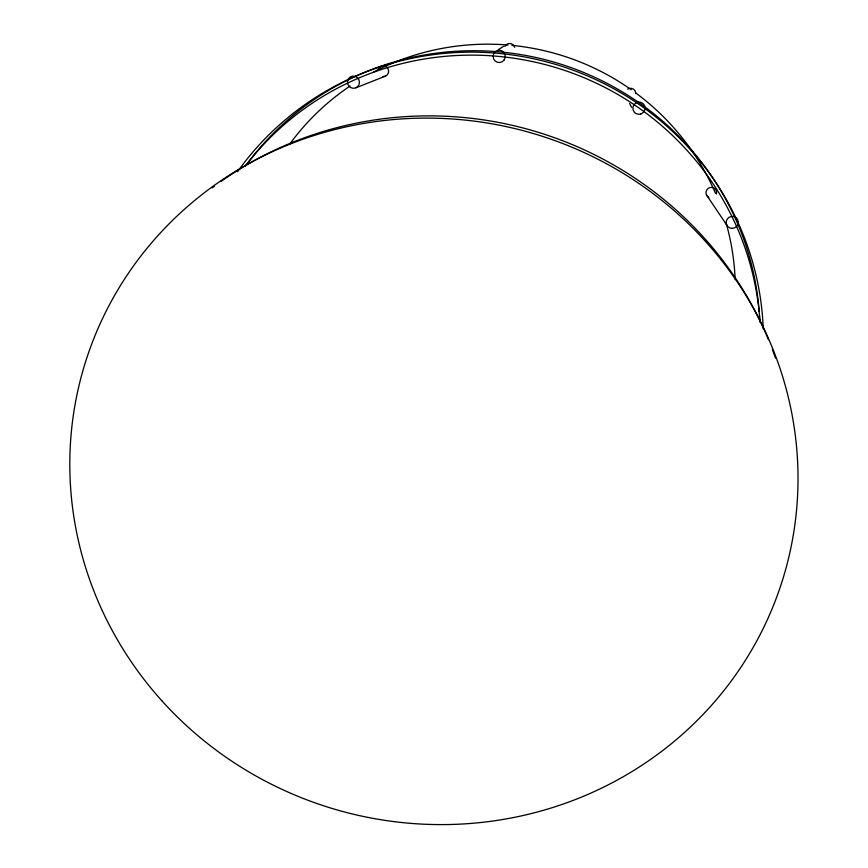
<?xml version="1.0" encoding="UTF-8"?>
<svg xmlns="http://www.w3.org/2000/svg" width="868" height="868" viewBox="0 0 868 868"><rect width="100%" height="100%" fill="white"/><g stroke="black" fill="none" stroke-linecap="round" stroke-linejoin="round"><path stroke-width="1.3" d="M498.319 49.693L503.679 46.275M356.054 87.744L385.609 76.048M706.443 194.844L726.635 224.899M629.593 103.476L631.6 107.328M237.528 171.712A289.174 283.543 16.8 0 1 555.867 64.471A289.174 283.543 16.8 0 1 763.243 328.777M247.185 163.802A283.717 278.422 16.8 0 1 553.762 62.04A283.717 278.422 16.8 0 1 759.185 311.504M759.457 315.485A283.717 278.422 16.8 0 1 759.793 322.115M378.133 70.438A5.349 5.251 73 0 1 384.047 65.914A5.349 5.251 73 0 1 388.56 71.968A5.349 5.251 73 0 1 382.647 76.492M504.851 46.373A5.392 5.317 -84.1 0 1 514.691 47.263M627.618 89.133A5.392 5.306 -56.1 0 1 635.799 93.256M708.863 197.362A5.338 5.23 -35.3 0 1 706.433 190.645A5.338 5.23 -35.3 0 1 713.062 187.64A5.338 5.23 -35.3 0 1 716.404 193.944M289.521 144.403A246.1 242.769 16.8 0 1 350.075 86.019M373.511 72.077A246.1 242.769 16.8 0 1 507.997 45.017M511.881 45.364A246.1 242.769 16.8 0 1 631.275 89.74M635.506 92.789A246.1 242.769 16.8 0 1 715.536 193.38M726.125 223.119A246.1 242.769 16.8 0 1 735.142 279.626M245.405 165.94A286.31 280.733 16.8 0 1 555.639 67.53A286.31 280.733 16.8 0 1 759.901 320.921M212.193 187.911A359.58 347.07 16.8 0 1 214.353 186.294M220.873 181.553A359.58 347.07 16.8 0 1 768.484 339.735M772.346 349.489A359.58 347.07 16.8 0 1 775.482 358.115M347.515 81.028A6.13 6 67.5 0 0 355.489 87.972A6.13 6 67.5 0 0 357.323 77.588A6.13 6 67.5 0 0 347.515 81.028M504.178 59.914A6.174 6.087 -87.4 0 0 499.74 50.214A6.174 6.087 -87.4 0 0 493.664 58.97A6.174 6.087 -87.4 0 0 504.178 59.914M640.866 113.979A6.174 6.076 -51.5 0 0 643.047 103.563A6.174 6.076 -51.5 0 0 632.989 107.003A6.174 6.076 -51.5 0 0 640.866 113.979M732.136 228.392A6.109 5.967 -29.9 0 0 737.518 219.354A6.109 5.967 -29.9 0 0 726.993 219.43A6.109 5.967 -29.9 0 0 732.136 228.392M161.99 700.921A365.178 352.148 16.8 0 0 779.572 589.079A365.178 352.148 16.8 0 0 360.177 124.048A365.178 352.148 16.8 0 0 161.99 700.921"/></g></svg>
